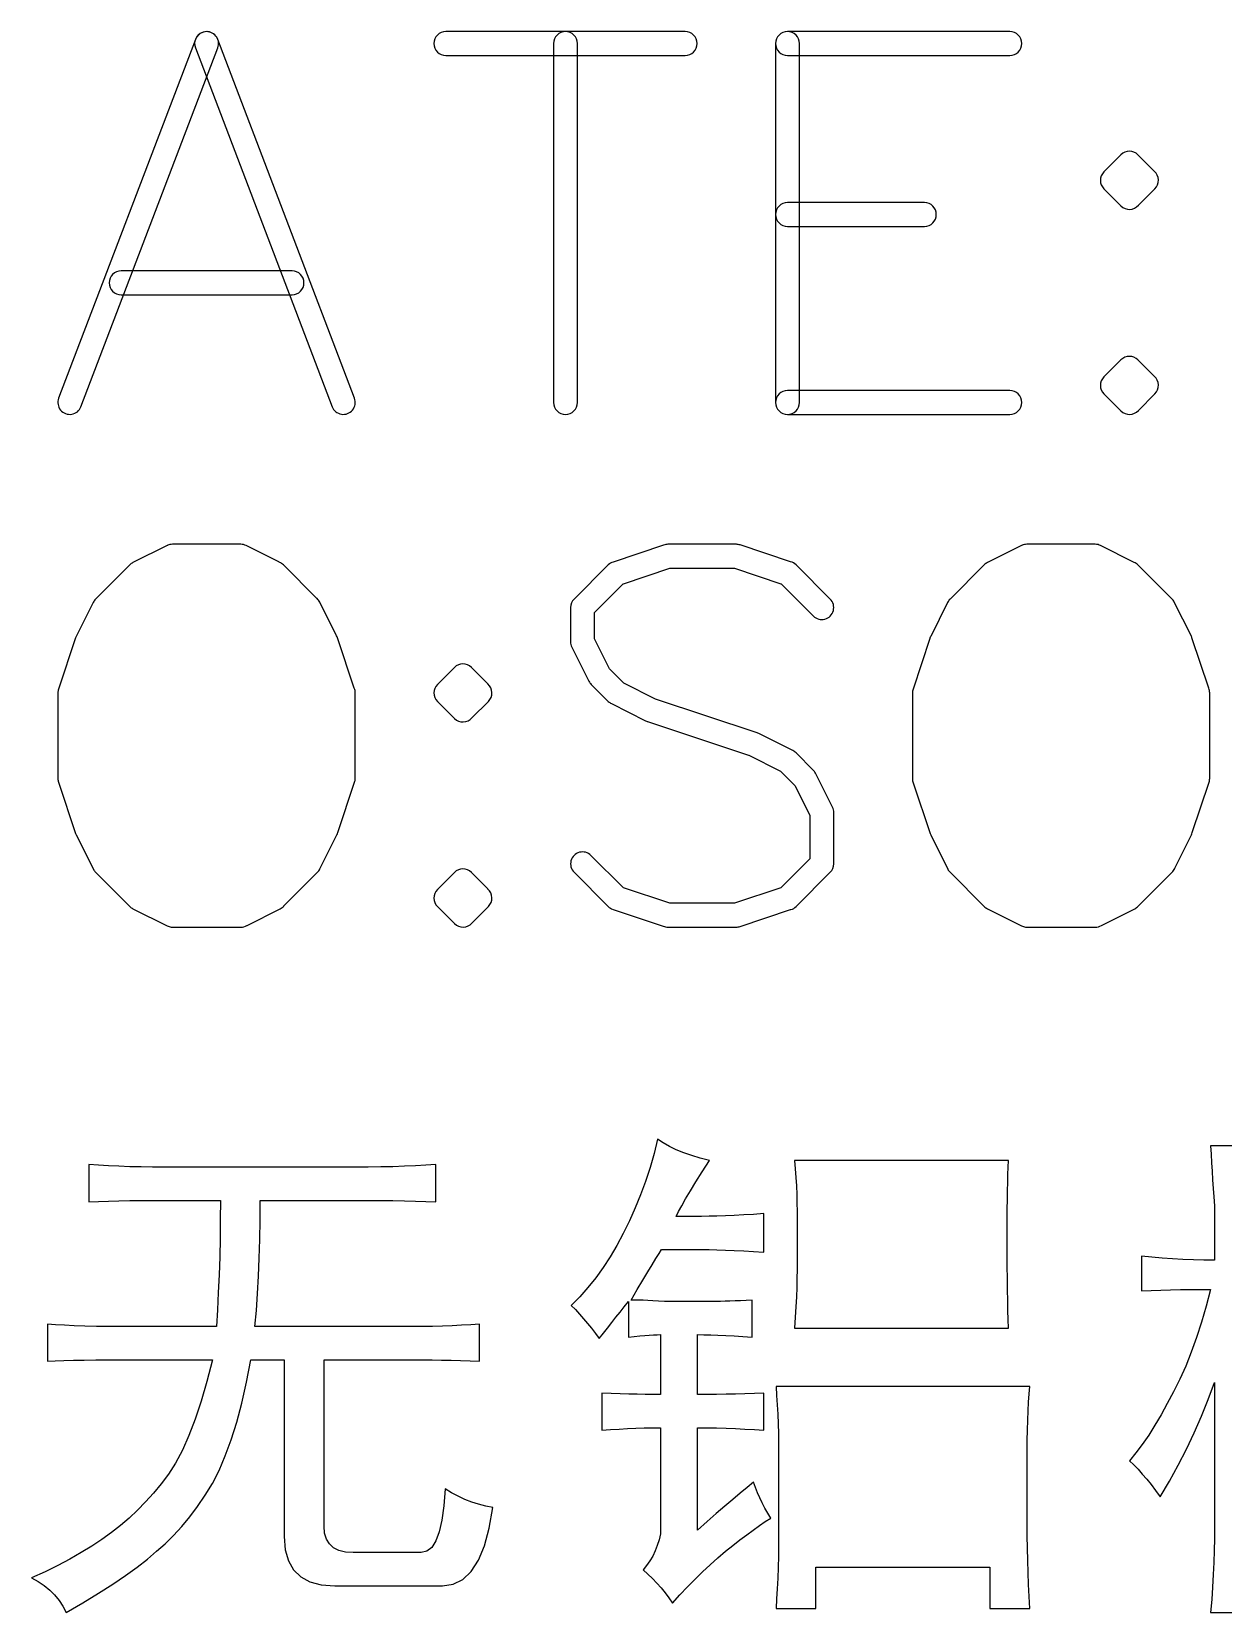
# Model space of a CAD drawing. Extents: x -420 to 0, y -161 to 159.
# Drawn here: x -394.82 to -379.88, y -144.97 to -125.14 of the extents above; entities that cross this region are included whole.
import ezdxf

# ---------------------------------------------------------------- set-up
doc = ezdxf.new("R2010")
doc.units = 0
doc.header["$MEASUREMENT"] = 0
doc.layers.get('0').update_dxf_attribs({"linetype": 'CONTINUOUS'})

msp = doc.modelspace()

# ---------------------------------------------------------------- linework, layer by layer
for points in [[(-392.491016, -125.347998, 1.000062), (-392.771016, -125.241992), (-392.771016, -125.241992), (-394.486016, -129.741992), (-394.486016, -129.741992, 1.000046), (-394.205977, -129.848008), (-394.205977, -129.848008), (-392.491016, -125.347998)], [(-392.491016, -125.241992, 0.999877), (-392.771016, -125.347998), (-392.771016, -125.347998), (-391.057031, -129.848008), (-391.057031, -129.848008, 1.000046), (-390.776992, -129.741992), (-390.776992, -129.741992), (-392.491016, -125.241992)], [(-386.631016, -125.44499, 1), (-386.631016, -125.145), (-386.631016, -125.145), (-389.631016, -125.145), (-389.631016, -125.145, 1), (-389.631016, -125.44499), (-389.631016, -125.44499), (-386.631016, -125.44499)], [(-387.981016, -125.295, 1), (-388.280977, -125.295), (-388.280977, -125.295), (-388.280977, -129.795), (-388.280977, -129.795, 1), (-387.981016, -129.795), (-387.981016, -129.795), (-387.981016, -125.295)], [(-385.196016, -125.295, 1), (-385.495977, -125.295), (-385.495977, -125.295), (-385.495977, -129.795), (-385.495977, -129.795, 1), (-385.196016, -129.795), (-385.196016, -129.795), (-385.196016, -125.295)], [(-382.56, -125.44499, 1), (-382.56, -125.145), (-382.56, -125.145), (-385.345977, -125.145), (-385.345977, -125.145, 1), (-385.345977, -125.44499), (-385.345977, -125.44499), (-382.56, -125.44499)], [(-380.953984, -126.689004, 0.414295), (-381.166016, -126.689004), (-381.166016, -126.689004), (-381.38, -126.903994), (-381.38, -126.903994, 0.414281), (-381.38, -127.115996), (-381.38, -127.115996), (-381.166016, -127.33001), (-381.166016, -127.33001, 0.433667), (-380.946992, -127.322998), (-380.946992, -127.322998), (-380.74, -127.115996), (-380.74, -127.115996, 0.433698), (-380.746992, -126.897012), (-380.746992, -126.897012), (-380.748008, -126.895996), (-380.748008, -126.895996), (-380.953984, -126.689004)], [(-383.630977, -127.588008, 1), (-383.630977, -127.287998), (-383.630977, -127.287998), (-385.345977, -127.287998), (-385.345977, -127.287998, 1), (-385.345977, -127.588008), (-385.345977, -127.588008), (-383.630977, -127.588008)], [(-391.56, -128.445, 1), (-391.56, -128.14499), (-391.56, -128.14499), (-393.703008, -128.14499), (-393.703008, -128.14499, 1), (-393.703008, -128.445), (-393.703008, -128.445), (-391.56, -128.445)], [(-380.953984, -129.261006, 0.414295), (-381.166016, -129.261006), (-381.166016, -129.261006), (-381.38, -129.475), (-381.38, -129.475, 0.414268), (-381.38, -129.686992), (-381.38, -129.686992), (-381.166016, -129.901006), (-381.166016, -129.901006, 0.43368), (-380.946992, -129.894004), (-380.946992, -129.894004), (-380.74, -129.686992), (-380.74, -129.686992, 0.43371), (-380.746992, -129.467998), (-380.746992, -129.467998), (-380.953984, -129.261006)], [(-382.56, -129.94499, 1), (-382.56, -129.645), (-382.56, -129.645), (-385.345977, -129.645), (-385.345977, -129.645, 1), (-385.345977, -129.94499), (-385.345977, -129.94499), (-382.56, -129.94499)], [(-392.136016, -131.58999, 0.116412), (-392.203008, -131.574004), (-392.203008, -131.574004), (-393.06, -131.574004), (-393.06, -131.574004, 0.10138), (-393.119023, -131.585996), (-393.119023, -131.585996), (-393.121016, -131.587002), (-393.121016, -131.587002, 0.011145), (-393.126992, -131.58999), (-393.126992, -131.58999), (-393.555, -131.804004), (-393.555, -131.804004, 0.080596), (-393.593984, -131.832002), (-393.593984, -131.832002), (-394.023008, -132.260996), (-394.023008, -132.260996, 0.086601), (-394.053008, -132.302998), (-394.053008, -132.302998), (-394.053008, -132.303994), (-394.053008, -132.303994), (-394.265, -132.727998), (-394.265, -132.727998, 0.034431), (-394.273008, -132.746992), (-394.273008, -132.746992), (-394.488008, -133.38999), (-394.488008, -133.38999, 0.081706), (-394.495977, -133.438008), (-394.495977, -133.438008), (-394.495977, -134.51), (-394.495977, -134.51, 0.080074), (-394.488008, -134.556992), (-394.488008, -134.556992), (-394.488008, -134.558008), (-394.488008, -134.558008), (-394.273008, -135.19999), (-394.273008, -135.19999, 0.034448), (-394.265, -135.218994), (-394.265, -135.218994), (-394.050977, -135.647998), (-394.050977, -135.647998, 0.080577), (-394.023008, -135.686992), (-394.023008, -135.686992), (-393.593984, -136.115996), (-393.593984, -136.115996, 0.0806), (-393.555, -136.143994), (-393.555, -136.143994), (-393.126992, -136.357988), (-393.126992, -136.357988, 0.089379), (-393.076016, -136.372998), (-393.076016, -136.372998), (-393.06, -136.373994), (-393.06, -136.373994), (-392.203008, -136.373994), (-392.203008, -136.373994, 0.135403), (-392.125977, -136.352998), (-392.125977, -136.352998), (-392.123984, -136.352002), (-392.123984, -136.352002), (-391.706992, -136.143994), (-391.706992, -136.143994, 0.094874), (-391.661992, -136.10999), (-391.661992, -136.10999), (-391.660977, -136.108994), (-391.660977, -136.108994), (-391.24, -135.686992), (-391.24, -135.686992, 0.088104), (-391.21, -135.644004), (-391.21, -135.644004), (-391.209023, -135.643008), (-391.209023, -135.643008), (-390.996992, -135.218994), (-390.996992, -135.218994, 0.053503), (-390.985977, -135.188994), (-390.985977, -135.188994), (-390.985, -135.187998), (-390.985, -135.187998), (-390.775, -134.556992), (-390.775, -134.556992, 0.080075), (-390.766992, -134.51), (-390.766992, -134.51), (-390.766992, -133.438008), (-390.766992, -133.438008, 0.101365), (-390.778984, -133.378994), (-390.778984, -133.378994), (-390.778984, -133.377998), (-390.778984, -133.377998), (-390.989023, -132.747988), (-390.989023, -132.747988, 0.049438), (-391.000977, -132.721006), (-391.000977, -132.721006), (-391.000977, -132.71999), (-391.000977, -132.71999), (-391.211992, -132.3), (-391.211992, -132.3, 0.094826), (-391.245977, -132.255), (-391.245977, -132.255), (-391.246992, -132.254004), (-391.246992, -132.254004), (-391.668008, -131.832002), (-391.668008, -131.832002, 0.095635), (-391.715, -131.8), (-391.715, -131.8), (-391.716992, -131.798994), (-391.716992, -131.798994), (-392.136016, -131.58999)], [(-385.941016, -131.582002, 0.080069), (-385.988008, -131.574004), (-385.988008, -131.574004), (-386.846016, -131.574004), (-386.846016, -131.574004, 0.092269), (-386.9, -131.584004), (-386.9, -131.584004), (-386.901992, -131.585), (-386.901992, -131.585), (-387.535, -131.796006), (-387.535, -131.796006, 0.117003), (-387.594023, -131.832002), (-387.594023, -131.832002), (-388.023008, -132.260996), (-388.023008, -132.260996, 0.198948), (-388.066992, -132.367002), (-388.066992, -132.367002), (-388.066992, -132.79501), (-388.066992, -132.79501, 0.116434), (-388.051016, -132.862002), (-388.051016, -132.862002), (-387.836992, -133.291006), (-387.836992, -133.291006, 0.080571), (-387.809023, -133.33), (-387.809023, -133.33), (-387.594023, -133.543994), (-387.594023, -133.543994, 0.080654), (-387.555, -133.572002), (-387.555, -133.572002), (-387.127031, -133.785996), (-387.127031, -133.785996, 0.03976), (-387.105, -133.79499), (-387.105, -133.79499), (-387.100977, -133.796006), (-387.100977, -133.796006), (-385.836016, -134.218008), (-385.836016, -134.218008), (-385.833008, -134.219004), (-385.833008, -134.219004), (-385.435, -134.417998), (-385.435, -134.417998), (-385.253984, -134.599004), (-385.253984, -134.599004), (-385.068008, -134.970996), (-385.068008, -134.970996), (-385.066992, -134.972002), (-385.066992, -134.972002), (-385.066992, -135.518994), (-385.066992, -135.518994), (-385.426992, -135.878994), (-385.426992, -135.878994), (-385.428984, -135.87999), (-385.428984, -135.87999), (-386.011016, -136.074004), (-386.011016, -136.074004), (-386.823008, -136.074004), (-386.823008, -136.074004), (-387.405, -135.87999), (-387.405, -135.87999), (-387.406992, -135.878994), (-387.406992, -135.878994), (-387.811016, -135.47499), (-387.811016, -135.47499, 1.000023), (-388.023008, -135.686992), (-388.023008, -135.686992), (-387.596016, -136.114004), (-387.596016, -136.114004, 0.121779), (-387.535, -136.152002), (-387.535, -136.152002), (-386.905, -136.362002), (-386.905, -136.362002, 0.101326), (-386.846016, -136.373994), (-386.846016, -136.373994), (-385.988008, -136.373994), (-385.988008, -136.373994, 0.080074), (-385.941016, -136.365996), (-385.941016, -136.365996), (-385.308008, -136.15499), (-385.308008, -136.15499), (-385.304023, -136.153994), (-385.304023, -136.153994, 0.12612), (-385.24, -136.115996), (-385.24, -136.115996), (-384.81, -135.685996), (-384.81, -135.685996, 0.196459), (-384.766992, -135.581006), (-384.766992, -135.581006), (-384.766992, -134.937998), (-384.766992, -134.937998, 0.116434), (-384.783008, -134.871006), (-384.783008, -134.871006), (-384.996992, -134.442998), (-384.996992, -134.442998, 0.080603), (-385.025, -134.404004), (-385.025, -134.404004), (-385.24, -134.188994), (-385.24, -134.188994, 0.080592), (-385.278984, -134.160996), (-385.278984, -134.160996), (-385.706992, -133.947002), (-385.706992, -133.947002), (-385.708008, -133.947002), (-385.708008, -133.947002, 0.034502), (-385.726992, -133.938994), (-385.726992, -133.938994), (-387.001016, -133.514004), (-387.001016, -133.514004), (-387.398984, -133.315), (-387.398984, -133.315), (-387.4, -133.313994), (-387.4, -133.313994), (-387.58, -133.13501), (-387.58, -133.13501), (-387.58, -133.133994), (-387.58, -133.133994), (-387.766992, -132.76), (-387.766992, -132.76), (-387.766992, -132.429004), (-387.766992, -132.429004), (-387.406992, -132.069004), (-387.406992, -132.069004), (-387.405, -132.067998), (-387.405, -132.067998), (-386.823008, -131.873994), (-386.823008, -131.873994), (-386.011016, -131.873994), (-386.011016, -131.873994), (-385.428984, -132.067998), (-385.428984, -132.067998), (-385.426992, -132.069004), (-385.426992, -132.069004), (-385.023008, -132.473008), (-385.023008, -132.473008, 1.000092), (-384.811016, -132.260996), (-384.811016, -132.260996), (-385.24, -131.832002), (-385.24, -131.832002, 0.133074), (-385.308008, -131.793008), (-385.308008, -131.793008), (-385.941016, -131.582002)], [(-381.421016, -131.58999, 0.116412), (-381.488008, -131.574004), (-381.488008, -131.574004), (-382.346016, -131.574004), (-382.346016, -131.574004, 0.10132), (-382.405, -131.585996), (-382.405, -131.585996), (-382.406992, -131.587002), (-382.406992, -131.587002, 0.011204), (-382.413008, -131.58999), (-382.413008, -131.58999), (-382.840977, -131.804004), (-382.840977, -131.804004, 0.080642), (-382.88, -131.832002), (-382.88, -131.832002), (-383.309023, -132.260996), (-383.309023, -132.260996, 0.086572), (-383.338984, -132.302998), (-383.338984, -132.302998), (-383.338984, -132.303994), (-383.338984, -132.303994), (-383.551016, -132.727998), (-383.551016, -132.727998, 0.04338), (-383.560977, -132.752002), (-383.560977, -132.752002), (-383.560977, -132.752998), (-383.560977, -132.752998), (-383.773008, -133.390996), (-383.773008, -133.390996, 0.080084), (-383.780977, -133.438008), (-383.780977, -133.438008), (-383.780977, -134.51), (-383.780977, -134.51, 0.093837), (-383.771016, -134.565), (-383.771016, -134.565), (-383.77, -134.565996), (-383.77, -134.565996), (-383.558984, -135.198994), (-383.558984, -135.198994, 0.036), (-383.551016, -135.218994), (-383.551016, -135.218994), (-383.336992, -135.647998), (-383.336992, -135.647998, 0.080577), (-383.309023, -135.686992), (-383.309023, -135.686992), (-382.88, -136.115996), (-382.88, -136.115996, 0.080647), (-382.840977, -136.143994), (-382.840977, -136.143994), (-382.413008, -136.357988), (-382.413008, -136.357988, 0.089444), (-382.361992, -136.372998), (-382.361992, -136.372998), (-382.346016, -136.373994), (-382.346016, -136.373994), (-381.488008, -136.373994), (-381.488008, -136.373994, 0.135403), (-381.410977, -136.352998), (-381.410977, -136.352998), (-380.993008, -136.143994), (-380.993008, -136.143994, 0.094874), (-380.948008, -136.10999), (-380.948008, -136.10999), (-380.525, -135.686992), (-380.525, -135.686992, 0.10093), (-380.491992, -135.637002), (-380.491992, -135.637002), (-380.490977, -135.636006), (-380.490977, -135.636006), (-380.283008, -135.218994), (-380.283008, -135.218994, 0.053516), (-380.271992, -135.188994), (-380.271992, -135.188994), (-380.270977, -135.187998), (-380.270977, -135.187998), (-380.061016, -134.556992), (-380.061016, -134.556992, 0.080075), (-380.053008, -134.51), (-380.053008, -134.51), (-380.053008, -133.438008), (-380.053008, -133.438008, 0.101365), (-380.065, -133.378994), (-380.065, -133.378994), (-380.065, -133.377998), (-380.065, -133.377998), (-380.275, -132.747988), (-380.275, -132.747988, 0.036011), (-380.283008, -132.727998), (-380.283008, -132.727998), (-380.283008, -132.727002), (-380.283008, -132.727002), (-380.496992, -132.3), (-380.496992, -132.3, 0.094875), (-380.531016, -132.255), (-380.531016, -132.255), (-380.953984, -131.832002), (-380.953984, -131.832002, 0.095621), (-381.000977, -131.8), (-381.000977, -131.8), (-381.421016, -131.58999)], [(-389.310977, -133.118008, 0.414295), (-389.523008, -133.118008), (-389.523008, -133.118008), (-389.736992, -133.332002), (-389.736992, -133.332002, 0.414268), (-389.736992, -133.543994), (-389.736992, -133.543994), (-389.523008, -133.757998), (-389.523008, -133.757998, 0.433643), (-389.304023, -133.751006), (-389.304023, -133.751006), (-389.096992, -133.543994), (-389.096992, -133.543994, 0.433655), (-389.104023, -133.325), (-389.104023, -133.325), (-389.310977, -133.118008)], [(-389.310977, -135.689004, 0.414268), (-389.523008, -135.689004), (-389.523008, -135.689004), (-389.736992, -135.904004), (-389.736992, -135.904004, 0.414268), (-389.736992, -136.115996), (-389.736992, -136.115996), (-389.523008, -136.32999), (-389.523008, -136.32999, 0.433657), (-389.304023, -136.323008), (-389.304023, -136.323008), (-389.096992, -136.115996), (-389.096992, -136.115996, 0.433668), (-389.104023, -135.896992), (-389.104023, -135.896992), (-389.105, -135.895996), (-389.105, -135.895996), (-389.310977, -135.689004)]]:
    msp.add_lwpolyline(points, format="xyb")
for points in [[(-387.263008, -141.050996), (-387.308008, -141.050996), (-387.308008, -141.050996), (-387.230977, -140.919004), (-387.230977, -140.919004), (-387.160977, -140.801992), (-387.160977, -140.801992), (-387.098984, -140.697998), (-387.098984, -140.697998), (-387.044023, -140.607002), (-387.044023, -140.607002), (-386.997031, -140.53001), (-386.997031, -140.53001), (-386.956992, -140.467002), (-386.956992, -140.467002), (-386.925, -140.416992), (-386.925, -140.416992), (-386.425, -140.416992), (-386.425, -140.416992), (-386.330977, -140.417988), (-386.330977, -140.417988), (-386.231992, -140.42), (-386.231992, -140.42), (-386.126016, -140.422998), (-386.126016, -140.422998), (-386.014023, -140.428008), (-386.014023, -140.428008), (-385.896016, -140.433994), (-385.896016, -140.433994), (-385.771992, -140.442002), (-385.771992, -140.442002), (-385.641992, -140.450996), (-385.641992, -140.450996), (-385.641992, -139.966992), (-385.641992, -139.966992), (-385.771992, -139.975996), (-385.771992, -139.975996), (-385.896016, -139.983994), (-385.896016, -139.983994), (-386.014023, -139.99), (-386.014023, -139.99), (-386.126016, -139.99499), (-386.126016, -139.99499), (-386.231992, -139.998008), (-386.231992, -139.998008), (-386.330977, -140), (-386.330977, -140), (-386.425, -140.000996), (-386.425, -140.000996), (-386.741992, -140.000996), (-386.741992, -140.000996), (-386.713008, -139.941006), (-386.713008, -139.941006), (-386.673008, -139.869004), (-386.673008, -139.869004), (-386.624023, -139.781992), (-386.624023, -139.781992), (-386.565, -139.681992), (-386.565, -139.681992), (-386.495, -139.569004), (-386.495, -139.569004), (-386.415, -139.440996), (-386.415, -139.440996), (-386.325, -139.301006), (-386.325, -139.301006), (-386.44, -139.271006), (-386.44, -139.271006), (-386.548008, -139.237998), (-386.548008, -139.237998), (-386.648008, -139.202998), (-386.648008, -139.202998), (-386.741016, -139.165), (-386.741016, -139.165), (-386.826992, -139.124004), (-386.826992, -139.124004), (-386.903984, -139.08), (-386.903984, -139.08), (-386.975, -139.034004), (-386.975, -139.034004), (-387.02, -139.212998), (-387.02, -139.212998), (-387.071016, -139.388994), (-387.071016, -139.388994), (-387.128008, -139.561992), (-387.128008, -139.561992), (-387.19, -139.731006), (-387.19, -139.731006), (-387.256992, -139.896006), (-387.256992, -139.896006), (-387.33, -140.057998), (-387.33, -140.057998), (-387.408008, -140.217002), (-387.408008, -140.217002), (-387.486992, -140.366006), (-387.486992, -140.366006), (-387.57, -140.507998), (-387.57, -140.507998), (-387.658008, -140.643994), (-387.658008, -140.643994), (-387.751016, -140.772002), (-387.751016, -140.772002), (-387.848984, -140.893994), (-387.848984, -140.893994), (-387.950977, -141.009004), (-387.950977, -141.009004), (-388.058008, -141.117002), (-388.058008, -141.117002), (-388.006016, -141.170996), (-388.006016, -141.170996), (-387.955, -141.225996), (-387.955, -141.225996), (-387.903984, -141.284004), (-387.903984, -141.284004), (-387.854023, -141.342998), (-387.854023, -141.342998), (-387.805, -141.405), (-387.805, -141.405), (-387.755977, -141.468008), (-387.755977, -141.468008), (-387.708008, -141.534004), (-387.708008, -141.534004), (-387.656016, -141.467002), (-387.656016, -141.467002), (-387.603008, -141.400996), (-387.603008, -141.400996), (-387.551016, -141.333994), (-387.551016, -141.333994), (-387.499023, -141.267002), (-387.499023, -141.267002), (-387.445977, -141.201006), (-387.445977, -141.201006), (-387.394023, -141.133994), (-387.394023, -141.133994), (-387.340977, -141.067002), (-387.340977, -141.067002), (-387.340977, -141.517002), (-387.340977, -141.517002), (-387.268008, -141.507998), (-387.268008, -141.507998), (-387.2, -141.500996), (-387.2, -141.500996), (-387.136992, -141.495), (-387.136992, -141.495), (-387.08, -141.49), (-387.08, -141.49), (-387.028984, -141.487002), (-387.028984, -141.487002), (-386.981992, -141.48501), (-386.981992, -141.48501), (-386.940977, -141.484004), (-386.940977, -141.484004), (-386.940977, -142.233994), (-386.940977, -142.233994), (-387.033984, -142.233994), (-387.033984, -142.233994), (-387.131016, -142.232998), (-387.131016, -142.232998), (-387.230977, -142.231006), (-387.230977, -142.231006), (-387.335977, -142.229004), (-387.335977, -142.229004), (-387.445, -142.225), (-387.445, -142.225), (-387.558008, -142.222002), (-387.558008, -142.222002), (-387.675, -142.216992), (-387.675, -142.216992), (-387.675, -142.683994), (-387.675, -142.683994), (-387.566016, -142.675), (-387.566016, -142.675), (-387.459023, -142.667998), (-387.459023, -142.667998), (-387.351992, -142.662002), (-387.351992, -142.662002), (-387.248008, -142.656992), (-387.248008, -142.656992), (-387.143984, -142.653008), (-387.143984, -142.653008), (-387.041992, -142.651006), (-387.041992, -142.651006), (-386.940977, -142.651006), (-386.940977, -142.651006), (-386.940977, -143.984004), (-386.940977, -143.984004), (-386.958008, -144.058008), (-386.958008, -144.058008), (-386.98, -144.13001), (-386.98, -144.13001), (-387.006016, -144.197002), (-387.006016, -144.197002), (-387.036992, -144.262002), (-387.036992, -144.262002), (-387.071992, -144.321992), (-387.071992, -144.321992), (-387.113008, -144.38), (-387.113008, -144.38), (-387.158008, -144.434004), (-387.158008, -144.434004), (-387.098008, -144.486992), (-387.098008, -144.486992), (-387.04, -144.543008), (-387.04, -144.543008), (-386.985, -144.6), (-386.985, -144.6), (-386.931992, -144.66), (-386.931992, -144.66), (-386.883008, -144.721006), (-386.883008, -144.721006), (-386.835977, -144.785), (-386.835977, -144.785), (-386.790977, -144.850996), (-386.790977, -144.850996), (-386.696016, -144.747998), (-386.696016, -144.747998), (-386.601016, -144.647998), (-386.601016, -144.647998), (-386.505977, -144.552012), (-386.505977, -144.552012), (-386.411016, -144.458994), (-386.411016, -144.458994), (-386.315, -144.369004), (-386.315, -144.369004), (-386.22, -144.282998), (-386.22, -144.282998), (-386.125, -144.200996), (-386.125, -144.200996), (-386.031992, -144.126992), (-386.031992, -144.126992), (-385.943008, -144.058008), (-385.943008, -144.058008), (-385.856992, -143.994004), (-385.856992, -143.994004), (-385.776992, -143.933994), (-385.776992, -143.933994), (-385.7, -143.878994), (-385.7, -143.878994), (-385.626992, -143.829004), (-385.626992, -143.829004), (-385.558008, -143.784004), (-385.558008, -143.784004), (-385.595, -143.722002), (-385.595, -143.722002), (-385.63, -143.658994), (-385.63, -143.658994), (-385.663008, -143.595), (-385.663008, -143.595), (-385.693984, -143.530996), (-385.693984, -143.530996), (-385.723008, -143.465996), (-385.723008, -143.465996), (-385.75, -143.4), (-385.75, -143.4), (-385.775, -143.334004), (-385.775, -143.334004), (-385.854023, -143.399004), (-385.854023, -143.399004), (-385.941016, -143.471006), (-385.941016, -143.471006), (-386.034023, -143.54999), (-386.034023, -143.54999), (-386.133984, -143.636006), (-386.133984, -143.636006), (-386.240977, -143.729004), (-386.240977, -143.729004), (-386.353984, -143.828008), (-386.353984, -143.828008), (-386.475, -143.933994), (-386.475, -143.933994), (-386.475, -142.651006), (-386.475, -142.651006), (-386.356016, -142.651006), (-386.356016, -142.651006), (-386.236992, -142.653008), (-386.236992, -142.653008), (-386.118008, -142.656992), (-386.118008, -142.656992), (-385.998984, -142.662002), (-385.998984, -142.662002), (-385.88, -142.667998), (-385.88, -142.667998), (-385.760977, -142.675), (-385.760977, -142.675), (-385.641992, -142.683994), (-385.641992, -142.683994), (-385.641992, -142.216992), (-385.641992, -142.216992), (-385.760977, -142.222002), (-385.760977, -142.222002), (-385.88, -142.225), (-385.88, -142.225), (-385.998984, -142.229004), (-385.998984, -142.229004), (-386.118008, -142.231006), (-386.118008, -142.231006), (-386.236992, -142.232998), (-386.236992, -142.232998), (-386.356016, -142.233994), (-386.356016, -142.233994), (-386.475, -142.233994), (-386.475, -142.233994), (-386.475, -141.484004), (-386.475, -141.484004), (-386.395977, -141.48501), (-386.395977, -141.48501), (-386.31, -141.487002), (-386.31, -141.487002), (-386.218984, -141.49), (-386.218984, -141.49), (-386.121016, -141.495), (-386.121016, -141.495), (-386.016992, -141.500996), (-386.016992, -141.500996), (-385.906992, -141.507998), (-385.906992, -141.507998), (-385.791016, -141.517002), (-385.791016, -141.517002), (-385.791016, -141.050996), (-385.791016, -141.050996), (-385.865977, -141.055), (-385.865977, -141.055), (-385.936992, -141.058994), (-385.936992, -141.058994), (-386.005, -141.062002), (-386.005, -141.062002), (-386.068984, -141.064004), (-386.068984, -141.064004), (-386.13, -141.065996), (-386.13, -141.065996), (-386.186992, -141.067002), (-386.186992, -141.067002), (-386.240977, -141.067002), (-386.240977, -141.067002), (-386.891016, -141.067002), (-386.891016, -141.067002), (-386.965, -141.063008), (-386.965, -141.063008), (-387.033984, -141.058994), (-387.033984, -141.058994), (-387.098984, -141.056006), (-387.098984, -141.056006), (-387.158008, -141.054004), (-387.158008, -141.054004), (-387.213008, -141.051992), (-387.213008, -141.051992), (-387.263008, -141.050996)], [(-379.475, -139.117002), (-380.041016, -139.117002), (-380.041016, -139.117002), (-380.036016, -139.221992), (-380.036016, -139.221992), (-380.030977, -139.327998), (-380.030977, -139.327998), (-380.023984, -139.43499), (-380.023984, -139.43499), (-380.017031, -139.542002), (-380.017031, -139.542002), (-380.008984, -139.65), (-380.008984, -139.65), (-380.001016, -139.758008), (-380.001016, -139.758008), (-379.991992, -139.866992), (-379.991992, -139.866992), (-379.991992, -140.550996), (-379.991992, -140.550996), (-380.125, -140.55), (-380.125, -140.55), (-380.256992, -140.547012), (-380.256992, -140.547012), (-380.388008, -140.541006), (-380.388008, -140.541006), (-380.518984, -140.533994), (-380.518984, -140.533994), (-380.65, -140.525), (-380.65, -140.525), (-380.778984, -140.514004), (-380.778984, -140.514004), (-380.908008, -140.501006), (-380.908008, -140.501006), (-380.908008, -140.934004), (-380.908008, -140.934004), (-380.788008, -140.93), (-380.788008, -140.93), (-380.666992, -140.926006), (-380.666992, -140.926006), (-380.545, -140.922998), (-380.545, -140.922998), (-380.421016, -140.92), (-380.421016, -140.92), (-380.295977, -140.919004), (-380.295977, -140.919004), (-380.169023, -140.917998), (-380.169023, -140.917998), (-380.041016, -140.917002), (-380.041016, -140.917002), (-380.095977, -141.127002), (-380.095977, -141.127002), (-380.154023, -141.328008), (-380.154023, -141.328008), (-380.216992, -141.51999), (-380.216992, -141.51999), (-380.284023, -141.703994), (-380.284023, -141.703994), (-380.353984, -141.877998), (-380.353984, -141.877998), (-380.428984, -142.043994), (-380.428984, -142.043994), (-380.508008, -142.201006), (-380.508008, -142.201006), (-380.585, -142.349004), (-380.585, -142.349004), (-380.661992, -142.489004), (-380.661992, -142.489004), (-380.74, -142.620996), (-380.74, -142.620996), (-380.818008, -142.745), (-380.818008, -142.745), (-380.898008, -142.860996), (-380.898008, -142.860996), (-380.977969, -142.967998), (-380.977969, -142.967998), (-381.058008, -143.067002), (-381.058008, -143.067002), (-381.005, -143.116992), (-381.005, -143.116992), (-380.951992, -143.171992), (-380.951992, -143.171992), (-380.898008, -143.232002), (-380.898008, -143.232002), (-380.843008, -143.296006), (-380.843008, -143.296006), (-380.788008, -143.365), (-380.788008, -143.365), (-380.731992, -143.438994), (-380.731992, -143.438994), (-380.675, -143.517002), (-380.675, -143.517002), (-380.558984, -143.320996), (-380.558984, -143.320996), (-380.448984, -143.121006), (-380.448984, -143.121006), (-380.345, -142.919004), (-380.345, -142.919004), (-380.248008, -142.71501), (-380.248008, -142.71501), (-380.156016, -142.507002), (-380.156016, -142.507002), (-380.071016, -142.297002), (-380.071016, -142.297002), (-379.991992, -142.084004), (-379.991992, -142.084004), (-379.991992, -143.901006), (-379.991992, -143.901006), (-379.993008, -144.045), (-379.993008, -144.045), (-379.996016, -144.191992), (-379.996016, -144.191992), (-380.001016, -144.341006), (-380.001016, -144.341006), (-380.008008, -144.493994), (-380.008008, -144.493994), (-380.017031, -144.648994), (-380.017031, -144.648994), (-380.028008, -144.806992), (-380.028008, -144.806992), (-380.041016, -144.967002), (-380.041016, -144.967002), (-379.508008, -144.967002)], [(-382.575, -139.301006), (-385.258008, -139.301006), (-385.258008, -139.301006), (-385.248984, -139.405996), (-385.248984, -139.405996), (-385.241992, -139.512002), (-385.241992, -139.512002), (-385.235977, -139.617998), (-385.235977, -139.617998), (-385.230977, -139.725), (-385.230977, -139.725), (-385.228008, -139.833008), (-385.228008, -139.833008), (-385.226016, -139.941006), (-385.226016, -139.941006), (-385.225, -140.051006), (-385.225, -140.051006), (-385.225, -140.567002), (-385.225, -140.567002), (-385.226016, -140.67), (-385.226016, -140.67), (-385.228008, -140.778008), (-385.228008, -140.778008), (-385.230977, -140.892002), (-385.230977, -140.892002), (-385.235977, -141.010996), (-385.235977, -141.010996), (-385.241992, -141.13501), (-385.241992, -141.13501), (-385.248984, -141.265), (-385.248984, -141.265), (-385.258008, -141.400996), (-385.258008, -141.400996), (-382.575, -141.400996), (-382.575, -141.400996), (-382.578984, -141.295996), (-382.578984, -141.295996), (-382.583008, -141.182002), (-382.583008, -141.182002), (-382.586016, -141.057998), (-382.586016, -141.057998), (-382.588008, -140.924004), (-382.588008, -140.924004), (-382.59, -140.782002), (-382.59, -140.782002), (-382.591016, -140.628994), (-382.591016, -140.628994), (-382.591016, -139.909004), (-382.591016, -139.909004), (-382.59, -139.79), (-382.59, -139.79), (-382.588008, -139.679004), (-382.588008, -139.679004), (-382.586016, -139.574004), (-382.586016, -139.574004), (-382.583008, -139.476006), (-382.583008, -139.476006), (-382.578984, -139.385), (-382.578984, -139.385), (-382.575, -139.301006)], [(-393.986992, -139.36), (-394.108008, -139.350996), (-394.108008, -139.350996), (-394.108008, -139.817002), (-394.108008, -139.817002), (-393.986992, -139.813008), (-393.986992, -139.813008), (-393.860977, -139.808994), (-393.860977, -139.808994), (-393.73, -139.806006), (-393.73, -139.806006), (-393.593984, -139.804004), (-393.593984, -139.804004), (-393.453008, -139.801992), (-393.453008, -139.801992), (-393.308008, -139.800996), (-393.308008, -139.800996), (-393.158008, -139.800996), (-393.158008, -139.800996), (-392.458008, -139.800996), (-392.458008, -139.800996), (-392.459023, -140.040996), (-392.459023, -140.040996), (-392.461992, -140.277002), (-392.461992, -140.277002), (-392.466992, -140.507998), (-392.466992, -140.507998), (-392.473984, -140.734004), (-392.473984, -140.734004), (-392.484023, -140.955), (-392.484023, -140.955), (-392.495, -141.172002), (-392.495, -141.172002), (-392.508008, -141.384004), (-392.508008, -141.384004), (-393.691016, -141.384004), (-393.691016, -141.384004), (-393.856992, -141.383008), (-393.856992, -141.383008), (-394.012969, -141.380996), (-394.012969, -141.380996), (-394.156992, -141.377998), (-394.156992, -141.377998), (-394.29, -141.372998), (-394.29, -141.372998), (-394.413008, -141.367002), (-394.413008, -141.367002), (-394.524023, -141.36), (-394.524023, -141.36), (-394.625, -141.350996), (-394.625, -141.350996), (-394.625, -141.817002), (-394.625, -141.817002), (-394.528008, -141.812998), (-394.528008, -141.812998), (-394.419023, -141.809004), (-394.419023, -141.809004), (-394.297969, -141.806006), (-394.297969, -141.806006), (-394.165, -141.803994), (-394.165, -141.803994), (-394.019023, -141.802002), (-394.019023, -141.802002), (-393.861992, -141.800996), (-393.861992, -141.800996), (-393.691016, -141.800996), (-393.691016, -141.800996), (-392.558008, -141.800996), (-392.558008, -141.800996), (-392.626992, -142.070996), (-392.626992, -142.070996), (-392.698008, -142.318994), (-392.698008, -142.318994), (-392.773008, -142.545996), (-392.773008, -142.545996), (-392.851992, -142.74999), (-392.851992, -142.74999), (-392.933984, -142.932998), (-392.933984, -142.932998), (-393.018984, -143.095), (-393.018984, -143.095), (-393.108008, -143.234004), (-393.108008, -143.234004), (-393.2, -143.355), (-393.2, -143.355), (-393.296016, -143.471006), (-393.296016, -143.471006), (-393.395, -143.581006), (-393.395, -143.581006), (-393.496992, -143.685996), (-393.496992, -143.685996), (-393.603008, -143.785), (-393.603008, -143.785), (-393.712031, -143.878994), (-393.712031, -143.878994), (-393.825, -143.967002), (-393.825, -143.967002), (-393.943008, -144.052002), (-393.943008, -144.052002), (-394.07, -144.135996), (-394.07, -144.135996), (-394.203984, -144.217998), (-394.203984, -144.217998), (-394.347031, -144.299004), (-394.347031, -144.299004), (-394.498008, -144.379004), (-394.498008, -144.379004), (-394.656992, -144.457002), (-394.656992, -144.457002), (-394.825, -144.534004), (-394.825, -144.534004), (-394.743008, -144.58001), (-394.743008, -144.58001), (-394.666992, -144.630996), (-394.666992, -144.630996), (-394.598008, -144.686992), (-394.598008, -144.686992), (-394.535977, -144.749004), (-394.535977, -144.749004), (-394.481016, -144.815996), (-394.481016, -144.815996), (-394.433008, -144.888994), (-394.433008, -144.888994), (-394.391016, -144.967002), (-394.391016, -144.967002), (-394.181016, -144.846006), (-394.181016, -144.846006), (-393.985977, -144.728008), (-393.985977, -144.728008), (-393.808008, -144.613994), (-393.808008, -144.613994), (-393.646016, -144.50499), (-393.646016, -144.50499), (-393.5, -144.399004), (-393.5, -144.399004), (-393.370977, -144.297998), (-393.370977, -144.297998), (-393.258008, -144.200996), (-393.258008, -144.200996), (-393.15, -144.105996), (-393.15, -144.105996), (-393.045, -144.002002), (-393.045, -144.002002), (-392.941992, -143.888994), (-392.941992, -143.888994), (-392.841992, -143.767998), (-392.841992, -143.767998), (-392.745, -143.637998), (-392.745, -143.637998), (-392.65, -143.499004), (-392.65, -143.499004), (-392.558008, -143.351006), (-392.558008, -143.351006), (-392.475, -143.187998), (-392.475, -143.187998), (-392.396016, -143.005996), (-392.396016, -143.005996), (-392.321992, -142.805), (-392.321992, -142.805), (-392.253008, -142.582998), (-392.253008, -142.582998), (-392.188984, -142.342002), (-392.188984, -142.342002), (-392.13, -142.081006), (-392.13, -142.081006), (-392.075, -141.800996), (-392.075, -141.800996), (-391.658008, -141.800996), (-391.658008, -141.800996), (-391.658008, -144.016992), (-391.658008, -144.016992), (-391.645, -144.180996), (-391.645, -144.180996), (-391.606016, -144.318994), (-391.606016, -144.318994), (-391.541992, -144.433008), (-391.541992, -144.433008), (-391.451016, -144.520996), (-391.451016, -144.520996), (-391.335, -144.584004), (-391.335, -144.584004), (-391.193008, -144.620996), (-391.193008, -144.620996), (-391.025, -144.633994), (-391.025, -144.633994), (-389.675, -144.633994), (-389.675, -144.633994), (-389.538984, -144.613994), (-389.538984, -144.613994), (-389.418984, -144.554004), (-389.418984, -144.554004), (-389.313984, -144.453008), (-389.313984, -144.453008), (-389.223008, -144.312988), (-389.223008, -144.312988), (-389.148008, -144.132002), (-389.148008, -144.132002), (-389.086992, -143.912002), (-389.086992, -143.912002), (-389.041016, -143.650996), (-389.041016, -143.650996), (-389.131016, -143.634004), (-389.131016, -143.634004), (-389.22, -143.610996), (-389.22, -143.610996), (-389.306992, -143.582998), (-389.306992, -143.582998), (-389.393008, -143.54999), (-389.393008, -143.54999), (-389.477031, -143.510996), (-389.477031, -143.510996), (-389.56, -143.466992), (-389.56, -143.466992), (-389.640977, -143.417002), (-389.640977, -143.417002), (-389.656016, -143.63), (-389.656016, -143.63), (-389.68, -143.809004), (-389.68, -143.809004), (-389.713008, -143.956006), (-389.713008, -143.956006), (-389.755977, -144.07), (-389.755977, -144.07), (-389.808008, -144.152002), (-389.808008, -144.152002), (-389.87, -144.200996), (-389.87, -144.200996), (-389.941992, -144.217002), (-389.941992, -144.217002), (-390.791016, -144.217002), (-390.791016, -144.217002), (-390.888984, -144.210996), (-390.888984, -144.210996), (-390.971016, -144.19), (-390.971016, -144.19), (-391.038008, -144.155996), (-391.038008, -144.155996), (-391.090977, -144.107998), (-391.090977, -144.107998), (-391.128008, -144.047012), (-391.128008, -144.047012), (-391.151016, -143.971992), (-391.151016, -143.971992), (-391.158008, -143.884004), (-391.158008, -143.884004), (-391.158008, -141.800996), (-391.158008, -141.800996), (-390.041992, -141.800996), (-390.041992, -141.800996), (-389.921992, -141.800996), (-389.921992, -141.800996), (-389.803008, -141.802002), (-389.803008, -141.802002), (-389.683984, -141.803994), (-389.683984, -141.803994), (-389.565, -141.806006), (-389.565, -141.806006), (-389.445977, -141.809004), (-389.445977, -141.809004), (-389.326992, -141.812998), (-389.326992, -141.812998), (-389.208008, -141.817002), (-389.208008, -141.817002), (-389.208008, -141.350996), (-389.208008, -141.350996), (-389.318984, -141.36), (-389.318984, -141.36), (-389.434023, -141.367002), (-389.434023, -141.367002), (-389.551992, -141.372998), (-389.551992, -141.372998), (-389.673008, -141.377998), (-389.673008, -141.377998), (-389.797969, -141.380996), (-389.797969, -141.380996), (-389.926992, -141.383008), (-389.926992, -141.383008), (-390.058008, -141.384004), (-390.058008, -141.384004), (-392.025, -141.384004), (-392.025, -141.384004), (-392.006992, -141.17999), (-392.006992, -141.17999), (-391.991992, -140.968994), (-391.991992, -140.968994), (-391.98, -140.75001), (-391.98, -140.75001), (-391.97, -140.524004), (-391.97, -140.524004), (-391.963984, -140.29001), (-391.963984, -140.29001), (-391.96, -140.048994), (-391.96, -140.048994), (-391.958008, -139.800996), (-391.958008, -139.800996), (-390.775, -139.800996), (-390.775, -139.800996), (-390.606992, -139.800996), (-390.606992, -139.800996), (-390.446992, -139.801992), (-390.446992, -139.801992), (-390.293984, -139.804004), (-390.293984, -139.804004), (-390.148984, -139.806006), (-390.148984, -139.806006), (-390.011016, -139.808994), (-390.011016, -139.808994), (-389.881016, -139.813008), (-389.881016, -139.813008), (-389.758008, -139.817002), (-389.758008, -139.817002), (-389.758008, -139.350996), (-389.758008, -139.350996), (-389.881016, -139.36), (-389.881016, -139.36), (-390.011016, -139.367002), (-390.011016, -139.367002), (-390.148984, -139.373008), (-390.148984, -139.373008), (-390.293984, -139.377998), (-390.293984, -139.377998), (-390.446992, -139.381006), (-390.446992, -139.381006), (-390.606992, -139.383008), (-390.606992, -139.383008), (-390.775, -139.384004), (-390.775, -139.384004), (-393.158008, -139.384004), (-393.158008, -139.384004), (-393.308008, -139.383008), (-393.308008, -139.383008), (-393.453008, -139.381006), (-393.453008, -139.381006), (-393.593984, -139.377998), (-393.593984, -139.377998), (-393.73, -139.373008), (-393.73, -139.373008), (-393.860977, -139.367002), (-393.860977, -139.367002), (-393.986992, -139.36)], [(-382.308008, -142.133994), (-385.491016, -142.133994), (-385.491016, -142.133994), (-385.483008, -142.249004), (-385.483008, -142.249004), (-385.475, -142.36499), (-385.475, -142.36499), (-385.468984, -142.482998), (-385.468984, -142.482998), (-385.464023, -142.601992), (-385.464023, -142.601992), (-385.461016, -142.721992), (-385.461016, -142.721992), (-385.459023, -142.844004), (-385.459023, -142.844004), (-385.458008, -142.967002), (-385.458008, -142.967002), (-385.458008, -143.967002), (-385.458008, -143.967002), (-385.459023, -144.117002), (-385.459023, -144.117002), (-385.461016, -144.262998), (-385.461016, -144.262998), (-385.464023, -144.402998), (-385.464023, -144.402998), (-385.468984, -144.538994), (-385.468984, -144.538994), (-385.475, -144.66999), (-385.475, -144.66999), (-385.483008, -144.795996), (-385.483008, -144.795996), (-385.491016, -144.916992), (-385.491016, -144.916992), (-384.990977, -144.916992), (-384.990977, -144.916992), (-384.990977, -144.400996), (-384.990977, -144.400996), (-382.808008, -144.400996), (-382.808008, -144.400996), (-382.808008, -144.916992), (-382.808008, -144.916992), (-382.308008, -144.916992), (-382.308008, -144.916992), (-382.316992, -144.768994), (-382.316992, -144.768994), (-382.324023, -144.619004), (-382.324023, -144.619004), (-382.331016, -144.467998), (-382.331016, -144.467998), (-382.335, -144.316006), (-382.335, -144.316006), (-382.338984, -144.162002), (-382.338984, -144.162002), (-382.341016, -144.007002), (-382.341016, -144.007002), (-382.341992, -143.850996), (-382.341992, -143.850996), (-382.341992, -142.950996), (-382.341992, -142.950996), (-382.341016, -142.812002), (-382.341016, -142.812002), (-382.338984, -142.68), (-382.338984, -142.68), (-382.335, -142.555996), (-382.335, -142.555996), (-382.331016, -142.438994), (-382.331016, -142.438994), (-382.324023, -142.33001), (-382.324023, -142.33001), (-382.316992, -142.228008), (-382.316992, -142.228008), (-382.308008, -142.133994)]]:
    msp.add_lwpolyline(points)

doc.saveas('drawing.dxf')
